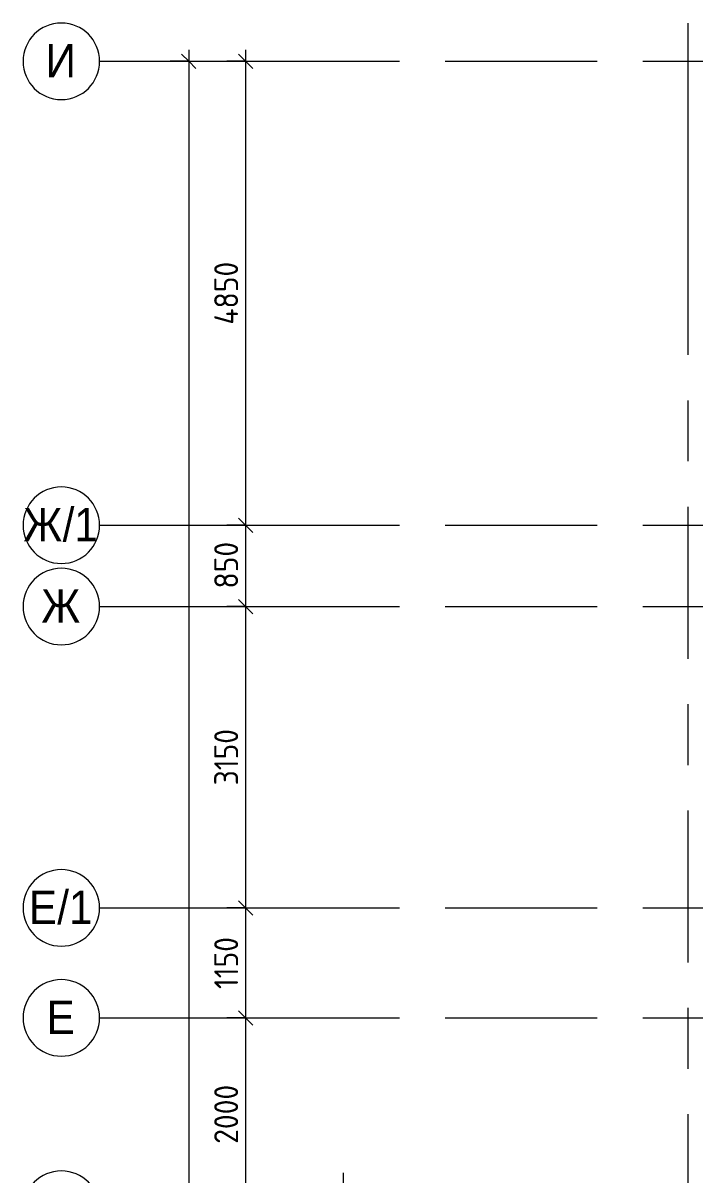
# Model space of a CAD drawing. Header units: millimetres. Extents: x -3238 to 193830, y -8553 to 29000.
# Drawn here: x -3238 to 3782, y 15358 to 27400 of the extents above; entities that cross this region are included whole.
import ezdxf

# ---------------------------------------------------------------- set-up
doc = ezdxf.new("R2010")
doc.units = ezdxf.units.MM
doc.linetypes.add('Осевая', pattern=[3175, 635, -476.25, 1587.5, -476.25])
for name, color, linetype, lineweight in [('A-ANNO-DIMS', 7, 'Continuous', 9), ('A-ANNO-DIMS-100', 7, 'Continuous', 9), ('Оси', 7, 'Continuous', 9), ('Оси-1', 7, 'Continuous', 20), ('Оси-2', 7, 'Осевая', 9)]:
    doc.layers.add(name, color=color, linetype=linetype, lineweight=lineweight)
doc.styles.add('Arial', font='arial.ttf', dxfattribs={"width": 0.9, "height": 350})
doc.styles.add('ISOCPEUR', font='isocpeur.ttf', dxfattribs={"width": 0.9, "height": 250})
doc.dimstyles.new('ISO-2_5_0_9К_БОЛЬШОЙ', dxfattribs={"dimscale": 304.8, "dimtxt": 248.995294, "dimasz": 0.492126, "dimexe": 0.393701, "dimexo": 0.984252, "dimgap": 0, "dimtad": 1, "dimdec": 0, "dimrnd": 10, "dimzin": 0, "dimdsep": 46, "dimtxsty": 'ISOCPEUR', "dimblk1": 'OBLIQUE', "dimblk2": 'OBLIQUE', "dimsah": 1, "dimcen": 0.09, "dimdle": 0.393701, "dimazin": 0, "dimtfac": 1, "dimtdec": 4, "dimtix": 1, "dimtmove": 0, "dimatfit": 3, "dimfxl": 1, "dimtvp": 1, "dimtolj": 1, "dimtzin": 0, "dimarcsym": 2})
doc.dimstyles.new('ISO-2_5_0_9К_БОЛЬШОЙ_1', dxfattribs={"dimscale": 304.8, "dimtxt": 248.995294, "dimasz": 0.492126, "dimexe": 0.393701, "dimexo": 0.984252, "dimgap": 0, "dimtad": 1, "dimdec": 0, "dimrnd": 10, "dimzin": 0, "dimdsep": 46, "dimtxsty": 'ISOCPEUR', "dimblk1": 'OBLIQUE', "dimblk2": 'OBLIQUE', "dimsah": 1, "dimcen": 0.09, "dimdle": 0.393701, "dimazin": 0, "dimtfac": 1, "dimtdec": 4, "dimtix": 1, "dimtmove": 2, "dimatfit": 3, "dimfxl": 1, "dimtvp": 1, "dimtolj": 1, "dimtzin": 0, "dimarcsym": 2})

# ---------------------------------------------------------------- blocks, each defined once
blk = doc.blocks.new('Ось сетки - D8-29747960-План устройства полов 2 этажа в осях 1-12')
at = {"layer": 'Оси-1'}
for start, end in [(360, 180), (180, 360)]:
    blk.add_arc((0, 0), 4, start, end, dxfattribs=at)
blk = doc.blocks.new('DIMBLOCK12-План устройства полов 2 этажа в осях 1-12')
at = {"layer": 'A-ANNO-DIMS-100'}
for p, q in [((-914, 27120), (-914, 22150)), ((-1108, 27000), (-794, 27000)), ((-914, 27000), (-1108, 27000)), ((-1108, 22150), (-794, 22150)), ((-914, 22150), (-1108, 22150))]:
    blk.add_line(p, q, dxfattribs=at)
at = {"layer": 'A-ANNO-DIMS-100', "lineweight": 20}
for p, q in [((-914, 27000), (-989, 27075)), ((-914, 27000), (-839, 26925)), ((-914, 22150), (-989, 22225)), ((-914, 22150), (-839, 22075))]:
    blk.add_line(p, q, dxfattribs=at)
at = {"layer": 'A-ANNO-DIMS-100', "color": 0, "insert": (-1241, 24247), "char_height": 250, "width": 787.21, "attachment_point": 1, "rotation": 90, "line_spacing_factor": 1.149209, "style": 'ISOCPEUR'}
blk.add_mtext('4850', dxfattribs=at)
blk = doc.blocks.new('_Oblique')
at = {"color": 0, "linetype": 'ByBlock', "lineweight": -2}
blk.add_line((-0.5, -0.5), (0.5, 0.5), dxfattribs=at)
blk = doc.blocks.new('DIMBLOCK13-План устройства полов 2 этажа в осях 1-12')
at = {"layer": 'A-ANNO-DIMS-100', "lineweight": 20}
for p, q in [((-914, 22150), (-989, 22225)), ((-914, 22150), (-839, 22075)), ((-914, 21300), (-989, 21375)), ((-914, 21300), (-839, 21225))]:
    blk.add_line(p, q, dxfattribs=at)
at = {"layer": 'A-ANNO-DIMS-100'}
for p, q in [((-1108, 22150), (-794, 22150)), ((-914, 22150), (-1108, 22150)), ((-914, 22150), (-914, 21300)), ((-1108, 21300), (-794, 21300)), ((-914, 21300), (-1108, 21300))]:
    blk.add_line(p, q, dxfattribs=at)
at = {"layer": 'A-ANNO-DIMS-100', "color": 0, "insert": (-1241, 21488), "char_height": 250, "width": 568.86, "attachment_point": 1, "rotation": 90, "line_spacing_factor": 1.149209, "style": 'ISOCPEUR'}
blk.add_mtext('850', dxfattribs=at)
blk = doc.blocks.new('DIMBLOCK14-План устройства полов 2 этажа в осях 1-12')
at = {"layer": 'A-ANNO-DIMS-100', "lineweight": 20}
for p, q in [((-914, 21300), (-989, 21375)), ((-914, 21300), (-839, 21225)), ((-914, 18150), (-989, 18225)), ((-914, 18150), (-839, 18075))]:
    blk.add_line(p, q, dxfattribs=at)
at = {"layer": 'A-ANNO-DIMS-100'}
for p, q in [((-1108, 21300), (-794, 21300)), ((-914, 21300), (-1108, 21300)), ((-914, 21300), (-914, 18150)), ((-1108, 18150), (-794, 18150)), ((-914, 18150), (-1108, 18150))]:
    blk.add_line(p, q, dxfattribs=at)
at = {"layer": 'A-ANNO-DIMS-100', "color": 0, "insert": (-1241, 19431), "char_height": 250, "width": 706.76, "attachment_point": 1, "rotation": 90, "line_spacing_factor": 1.149209, "style": 'ISOCPEUR'}
blk.add_mtext('3150', dxfattribs=at)
blk = doc.blocks.new('DIMBLOCK15-План устройства полов 2 этажа в осях 1-12')
at = {"layer": 'A-ANNO-DIMS-100', "lineweight": 20}
for p, q in [((-914, 18150), (-989, 18225)), ((-914, 18150), (-839, 18075)), ((-914, 17000), (-989, 17075)), ((-914, 17000), (-839, 16925))]:
    blk.add_line(p, q, dxfattribs=at)
at = {"layer": 'A-ANNO-DIMS-100'}
for p, q in [((-1108, 18150), (-794, 18150)), ((-914, 18150), (-1108, 18150)), ((-914, 18150), (-914, 17000)), ((-1108, 17000), (-794, 17000)), ((-914, 17000), (-1108, 17000))]:
    blk.add_line(p, q, dxfattribs=at)
at = {"layer": 'A-ANNO-DIMS-100', "color": 0, "insert": (-1241, 17302), "char_height": 250, "width": 655.05, "attachment_point": 1, "rotation": 90, "line_spacing_factor": 1.149209, "style": 'ISOCPEUR'}
blk.add_mtext('1150', dxfattribs=at)
blk = doc.blocks.new('DIMBLOCK16-План устройства полов 2 этажа в осях 1-12')
at = {"layer": 'A-ANNO-DIMS-100'}
for p, q in [((-1108, 17000), (-794, 17000)), ((-914, 17000), (-1108, 17000)), ((-914, 17000), (-914, 15000)), ((-72, 15000), (-1034, 15000)), ((-914, 15000), (-72, 15000))]:
    blk.add_line(p, q, dxfattribs=at)
at = {"layer": 'A-ANNO-DIMS-100', "lineweight": 20}
for p, q in [((-914, 17000), (-989, 17075)), ((-914, 17000), (-839, 16925)), ((-914, 15000), (-989, 15075)), ((-914, 15000), (-839, 14925))]:
    blk.add_line(p, q, dxfattribs=at)
at = {"layer": 'A-ANNO-DIMS-100', "color": 0, "insert": (-1241, 15684), "char_height": 250, "width": 758.48, "attachment_point": 1, "rotation": 90, "line_spacing_factor": 1.149209, "style": 'ISOCPEUR'}
blk.add_mtext('2000', dxfattribs=at)
blk = doc.blocks.new('DIMBLOCK24-План устройства полов 2 этажа в осях 1-12')
at = {"layer": 'A-ANNO-DIMS-100'}
for p, q in [((-1507, 27120), (-1507, -120)), ((-1701, 27000), (-1387, 27000)), ((-1507, 27000), (-1701, 27000)), ((-1701, 0), (-1387, 0)), ((-1507, 0), (-1701, 0))]:
    blk.add_line(p, q, dxfattribs=at)
at = {"layer": 'A-ANNO-DIMS-100', "lineweight": 20}
for p, q in [((-1507, 27000), (-1582, 27075)), ((-1507, 27000), (-1432, 26925)), ((-1507, 0), (-1582, 75)), ((-1507, 0), (-1432, -75))]:
    blk.add_line(p, q, dxfattribs=at)
at = {"layer": 'A-ANNO-DIMS-100', "color": 0, "insert": (-1834, 13572), "char_height": 250, "width": 948.1, "attachment_point": 1, "rotation": 90, "line_spacing_factor": 1.149209, "style": 'ISOCPEUR'}
blk.add_mtext('27000', dxfattribs=at)

msp = doc.modelspace()

# ---------------------------------------------------------------- linework, layer by layer
at = {"layer": 'Оси'}
for p, q in [((3710, 24898.1), (3710, 27398.1)), ((-2438.4, 27000), (61.6, 27000)), ((-2438.4, 22150), (61.6, 22150)), ((-2438.4, 21300), (61.6, 21300)), ((-2438.4, 18150), (61.6, 18150)), ((-2438.4, 17000), (61.6, 17000)), ((110, 12880), (110, 15380))]:
    msp.add_line(p, q, dxfattribs=at)
at = {"layer": 'Оси-2'}
for p, q in [((61.6, 27000), (31235, 27000)), ((3710, 593.7), (3710, 24898.1)), ((61.6, 22150), (36030, 22150)), ((61.6, 21300), (36030, 21300)), ((61.6, 18150), (36030, 18150)), ((61.6, 17000), (36030, 17000))]:
    msp.add_line(p, q, dxfattribs=at)

# ---------------------------------------------------------------- block references
at = {"layer": 'Оси-1', "xscale": 99.99999999999993, "yscale": 99.99999999999993, "zscale": 99.99999999999993, "rotation": 269.9999999999994}
for p in [(-2838.4, 27000), (-2838.4, 22150), (-2838.4, 21300), (-2838.4, 18150), (-2838.4, 17000), (-2838.4, 15000)]:
    msp.add_blockref('Ось сетки - D8-29747960-План устройства полов 2 этажа в осях 1-12', p, dxfattribs=at)

# ---------------------------------------------------------------- texts
at = {"layer": 'Оси', "char_height": 350, "attachment_point": 1, "style": 'Arial'}
for s, insert, width in [('\\fArial|b0|i0|c204|p34|;\\W.9;И', (-3002.9, 27181), 389.62), ('\\fArial|b0|i0|c204|p34|;\\W.9;Ж', (-3235.1, 22331), 497.848), ('/1', (-2824.4, 22331), 454.557), ('\\fArial|b0|i0|c204|p34|;\\W.9;Ж', (-3047.5, 21481), 497.848), ('\\fArial|b0|i0|c204|p34|;\\W.9;Е', (-3178.4, 18331), 360.759), ('/1', (-2880.8, 18331), 454.557), ('\\fArial|b0|i0|c204|p34|;\\W.9;Е', (-2991.2, 17181), 360.759)]:
    msp.add_mtext(s, dxfattribs=dict(at, insert=insert, width=width))

# ---------------------------------------------------------------- dimensions: what is measured, and where the dimension line sits
at = {"layer": 'A-ANNO-DIMS'}
dim = msp.add_linear_dim(base=(-1507, 0), p1=(-1400.9, 27000), p2=(-1400.9, 0), angle=90, dimstyle='ISO-2_5_0_9К_БОЛЬШОЙ_1', override={"dimpost": '<>', "dimfxl": 26999.999823}, dxfattribs=at)
dim.commit()
dim.dimension.update_dxf_attribs({"geometry": 'DIMBLOCK24-План устройства полов 2 этажа в осях 1-12', "text_midpoint": (-1667, 14046), "dimtype": 160, "text_rotation": 90})
for base, p1, p2, override, picture, middle in [((-914.1, 22150), (-808, 27000), (-808, 22150), {"dimpost": '<>', "dimfxl": 4849.999753}, 'DIMBLOCK12-План устройства полов 2 этажа в осях 1-12', (-1039.1, 24575)), ((-914.1, 21300), (-808, 22150), (-808, 21300), {"dimpost": '<>', "dimfxl": 850}, 'DIMBLOCK13-План устройства полов 2 этажа в осях 1-12', (-1039.1, 21725)), ((-914.1, 18150), (-808, 21300), (-808, 18150), {"dimpost": '<>', "dimfxl": 3150}, 'DIMBLOCK14-План устройства полов 2 этажа в осях 1-12', (-1039.1, 19725)), ((-914.1, 17000), (-808, 18150), (-808, 17000), {"dimpost": '<>', "dimfxl": 1150}, 'DIMBLOCK15-План устройства полов 2 этажа в осях 1-12', (-1039.1, 17575)), ((-914.1, 15000), (-808, 17000), (227.7, 15000), {"dimpost": '<>', "dimfxl": 2252.261685}, 'DIMBLOCK16-План устройства полов 2 этажа в осях 1-12', (-1039.1, 16000))]:
    dim = msp.add_linear_dim(base=base, p1=p1, p2=p2, angle=90, dimstyle='ISO-2_5_0_9К_БОЛЬШОЙ', override=override, dxfattribs=at)
    dim.commit()
    dim.dimension.update_dxf_attribs({"geometry": picture, "text_midpoint": middle})

doc.saveas('drawing.dxf')
